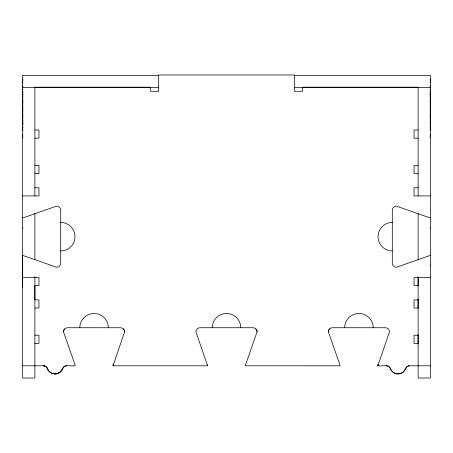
<?xml version="1.0" encoding="UTF-8"?>
<svg xmlns="http://www.w3.org/2000/svg" width="453" height="453" viewBox="0 0 453 453"><rect width="100%" height="100%" fill="white"/><g stroke="black" fill="none" stroke-linecap="round" stroke-linejoin="round"><path stroke-width="0.68" d="M22.65 287.649L22.65 255.611A4.077 4.077 0 0 1 23.816 255.781L56.625 267.264A4.077 4.077 0 0 0 60.702 263.187L60.702 210.186A4.077 4.077 0 0 0 56.625 206.109L23.816 217.593A4.077 4.077 0 0 1 22.65 217.763M22.65 125.079L22.944 125.385M22.65 124.19L22.944 123.386M22.65 121.37L22.944 120.906M22.65 119.439L22.944 120.249M22.65 119.258L22.65 118.963M22.65 118.55L22.65 117.956M22.65 114.252L22.944 113.794M22.65 110.843L22.65 113.131L22.944 113.131M22.65 110.028L22.944 110.492M22.65 104.728L22.65 106.013L22.944 106.013M22.65 104.32L22.944 104.037M22.65 102.91L22.944 103.38M22.65 102.021L22.944 101.563M22.65 100.096L22.944 100.9M22.65 97.91L22.65 98.896L22.944 98.896M22.65 95.798L22.944 96.263M22.65 92.984L22.944 93.788M22.65 85.86L22.944 86.67M418.119 343.935L418.119 334.773M418.119 307.978L418.119 299.518M418.119 285.418L418.119 276.959M430.35 128.256L430.35 111.84M430.35 111.432L430.35 110.843M430.35 110.028L430.056 110.492M430.35 104.728L430.35 106.013L430.056 106.013M430.35 104.32L430.056 104.037M430.35 102.91L430.056 103.38M430.35 102.021L430.056 101.563M430.35 100.096L430.056 100.9M430.35 97.91L430.35 98.896L430.056 98.896M430.35 95.798L430.056 96.263M430.35 92.984L430.056 93.788M430.35 85.86L430.056 86.67M329.552 328.935L328.646 330.316L328.357 331.817L339.841 364.625A4.077 4.077 0 0 1 340.01 365.803L245.424 365.792A4.037 4.037 0 0 1 245.594 364.625L257.077 331.817A4.077 4.077 0 0 0 253.001 327.74L200 327.74A4.077 4.077 0 0 0 195.923 331.817L207.576 365.792L112.99 365.792L124.643 331.817A4.094 4.094 0 0 0 123.448 328.935M22.65 365.792L43.482 365.792C46.274 365.696 47.412 368.532 48.46 370.605C50.549 373.227 54.105 374.574 57.361 373.578C60.328 372.643 62.118 370.073 63.312 367.366C66.28 364.11 71.393 366.585 75.141 365.792A4.071 4.071 0 0 0 74.972 364.625L63.488 331.817L63.777 330.316L64.683 328.935M66.546 365.792A4.077 4.077 0 0 0 62.701 368.51C61.472 371.647 58.375 373.838 55.011 373.946M430.35 365.792L409.518 365.792C406.726 365.696 405.588 368.532 404.54 370.605C402.457 373.227 398.895 374.569 395.639 373.578C392.672 372.643 390.882 370.073 389.688 367.366C386.72 364.11 381.607 366.585 377.859 365.792L389.512 331.817A4.077 4.077 0 0 0 385.435 327.745L332.434 327.74A4.077 4.077 0 0 0 328.357 331.817M158.55 75.357L22.65 75.357L22.65 378.023L34.881 378.023L34.881 276.777M294.45 75.357L430.35 75.357L430.35 378.023L418.119 378.023L418.119 276.777M22.65 79.552L22.944 79.552M430.056 80.215L430.35 80.215M22.65 82.027L22.944 82.027M430.056 82.689L430.35 82.689M430.056 87.327L430.35 87.327M22.65 87.588L158.55 87.588M294.45 87.588L430.35 87.588M22.65 89.145L22.944 89.145M430.056 89.807L430.35 89.807M22.65 91.783L22.944 91.783M430.056 92.44L430.35 92.44M22.65 94.258L22.944 94.258M430.056 94.445L430.35 94.445L430.056 94.92M430.056 96.925L430.35 96.925M430.056 99.558L430.35 99.558M22.65 101.376L22.944 101.376M430.056 102.038L430.35 102.038M430.056 106.676L430.35 106.676L430.35 108.493L430.056 108.493M22.65 108.018L22.944 108.018M22.944 108.493L22.65 108.493L22.65 106.676L22.944 106.676M430.056 108.68L430.35 108.68L430.056 109.15M430.056 111.155L430.35 111.155M430.056 113.794L430.35 113.794M22.944 115.13L22.65 115.606L22.944 115.606M430.056 115.792L430.35 115.792M430.056 116.268L430.35 116.268M22.65 117.61L22.944 117.61M430.056 118.267L430.35 118.267M430.056 120.906L430.35 120.906M22.944 122.248L22.65 122.723L22.944 122.723M430.056 122.91L430.35 122.91M430.056 123.386L430.35 123.386M22.65 124.728L22.944 124.722M430.056 125.385L430.35 125.385M22.65 127.361L22.944 127.361M430.056 128.023L430.35 128.023M22.65 129.835L22.944 129.835M34.881 130.005L38.958 130.005L38.958 138.159L34.881 138.159M418.119 130.005L414.042 130.005L414.042 138.159L418.119 138.159M430.056 130.498L430.35 130.498M22.65 134.479L22.944 134.479M430.056 135.136L430.35 135.136M22.65 136.953L22.944 136.953M430.056 137.616L430.35 137.616M34.881 165.339L38.958 165.339L38.958 173.493L34.881 173.493M418.119 165.339L414.042 165.339L414.042 173.493L418.119 173.493M34.881 187.763L38.958 187.763L38.958 195.917L22.65 195.917M418.119 187.763L414.042 187.763L414.042 195.917L430.35 195.917M22.65 277.457L38.958 277.457L38.958 285.611L34.881 285.611L34.881 299.88L38.958 299.88L38.958 308.034L34.881 308.034M430.35 277.457L414.042 277.457L414.042 285.611L418.119 285.611M418.119 299.88L414.042 299.88L414.042 308.034L418.119 308.034M34.881 335.214L38.958 335.214L38.958 343.368L34.881 343.368M418.119 335.214L414.042 335.214L414.042 343.368L418.119 343.368M430.056 79.552L430.35 79.552M22.65 80.215L22.944 80.215M430.056 82.027L430.35 82.027M22.65 82.689L22.944 82.689M22.65 87.327L22.944 87.327M430.056 89.145L430.35 89.145M22.65 89.807L22.944 89.807M430.056 91.783L430.35 91.783M22.65 92.44L22.944 92.44M430.056 94.258L430.35 94.258M22.944 94.445L22.65 94.909L22.944 94.92M22.65 96.925L22.944 96.925M22.65 99.558L22.944 99.558M430.056 101.376L430.35 101.376M22.65 102.038L22.944 102.038M430.056 108.018L430.35 108.018M22.944 108.68L22.65 109.139L22.944 109.15M22.65 111.155L22.944 111.155M430.056 113.131L430.35 113.131M430.056 115.13L430.35 115.13M430.056 115.606L430.35 115.606M22.65 115.792L22.944 115.792M22.65 116.268L22.944 116.268M430.056 117.61L430.35 117.61M22.65 118.267L22.944 118.267M430.056 120.249L430.35 120.249M430.056 122.248L430.35 122.248M430.056 122.723L430.35 122.723M22.65 122.91L22.944 122.91M430.056 124.722L430.35 124.728M430.056 127.361L430.35 127.361M22.65 128.023L22.944 128.023M430.056 129.835L430.35 129.835M22.65 130.498L22.944 130.498M430.056 134.479L430.35 134.479M22.65 135.136L22.944 135.136M430.056 136.953L430.35 136.953M22.65 137.616L22.944 137.616M45.793 366.483L43.482 365.792A4.077 4.077 0 0 1 47.322 368.51A8.154 8.154 0 0 0 62.701 368.51M255.883 328.935L256.789 330.316L257.077 331.817M46.71 367.366L47.322 368.51M418.119 195.917L418.119 87.208L302.604 87.208L302.604 91.285L294.45 91.285L294.45 74.977L158.55 74.977L158.55 91.285L150.396 91.285L150.396 87.208L34.881 87.208L34.881 195.917M418.119 213.584L418.119 259.79M34.881 213.584L34.881 259.79M22.65 265.803A4.077 4.077 0 0 1 22.944 265.815M22.944 227.944A4.077 4.077 0 0 1 22.65 227.955M207.406 364.625A4.077 4.077 0 0 1 207.576 365.792M112.99 365.792A4.077 4.077 0 0 1 113.159 364.625M124.649 331.822A4.077 4.077 0 0 0 120.566 327.745L67.565 327.74A4.077 4.077 0 0 0 63.488 331.817M386.46 365.792A4.077 4.077 0 0 1 390.299 368.51A8.154 8.154 0 0 0 405.678 368.51A4.077 4.077 0 0 1 409.523 365.792M430.056 265.815A4.077 4.077 0 0 1 430.35 265.803M430.35 227.955A4.077 4.077 0 0 1 430.056 227.944M430.35 255.611A4.077 4.077 0 0 0 429.184 255.781L396.375 267.264A4.077 4.077 0 0 1 392.298 263.187L392.298 210.186A4.077 4.077 0 0 1 396.375 206.109L429.184 217.593A4.077 4.077 0 0 0 430.35 217.763M392.298 250.956A14.27 14.27 0 0 1 378.029 236.687A14.27 14.27 0 0 1 392.298 222.417M344.665 327.74A14.27 14.27 0 0 1 358.935 313.47A14.27 14.27 0 0 1 373.204 327.74M212.231 327.74A14.27 14.27 0 0 1 226.5 313.47A14.27 14.27 0 0 1 240.769 327.74M60.702 222.417A14.27 14.27 0 0 1 74.972 236.687A14.27 14.27 0 0 1 60.702 250.956M79.796 327.74A14.27 14.27 0 0 1 94.065 313.47A14.27 14.27 0 0 1 108.335 327.74M378.029 364.625A4.071 4.071 0 0 0 377.859 365.792A4.094 4.094 0 0 1 378.029 364.625"/></g></svg>
